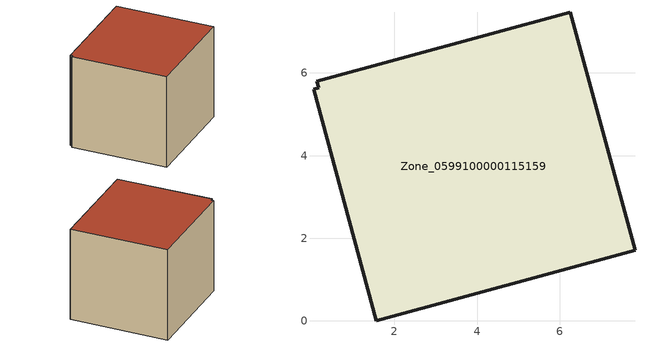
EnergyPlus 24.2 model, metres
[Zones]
Zone_0599100000115159
 floor ground (C_G): 0.12,5.8 6.26,7.47 7.82,1.71 1.56,0 0.04,5.61 0.17,5.64 z0
 wall outside (C_F): 7.82,1.71 6.26,7.47 0.12,5.8 0.17,5.64 0.04,5.61 1.56,0 7.82,1.71 z0:5.73
 roof outside (C_R): 6.26,7.47 0.12,5.8 0.17,5.64 0.04,5.61 1.56,0 7.82,1.71 z5.73
[BUILDING]
Pand.0599100000115159: North Axis=0; Terrain=City; Loads Convergence Tolerance Value=0.04; Temperature Convergence Tolerance Value=0.4; Solar Distribution=FullExterior; Maximum Number of Warmup Days=25; Minimum Number of Warmup Days=1
[Site:Location]
Rotterdam.The.Hague.AP_ZH_NLD Design_Conditions: Latitude=51.96; Longitude=4.45; Time Zone=1; Elevation=-4.5
[SITE:GROUNDTEMPERATURE:BUILDINGSURFACE]
18, 18, 18, 18, 18, 18, 18, 18, 18, 18, 18, 18
[MATERIAL] Thermal Absorptance=0.9; Solar Absorptance=0.7; Visible Absorptance=0.7
Name | Roughness | Thickness | Conductivity | Density | Specific Heat
G.TI.1946-1964 | MediumSmooth | 0.15 | 1 | 540 | 1210
F.TI.1946-1964 | Rough | 0.3 | 0.857143 | 1920 | 840
R.TI.1946-1964 | MediumRough | 0.2 | 0.277778 | 1500 | 1000
[CONSTRUCTION]
C_G: G.TI.1946-1964
C_F: F.TI.1946-1964
C_R: R.TI.1946-1964
[ZONE]
Zone_0599100000115159: Type=1; Multiplier=1; Ceiling Height=Autocalculate; Volume=Autocalculate; Floor Area=autocalculate; Part of Total Floor Area=Yes
[ZONEINFILTRATION:DESIGNFLOWRATE]
Infil_Zone_0599100000115159: Zone or ZoneList or Space or SpaceList=Zone_0599100000115159; Schedule=AlwaysOn; Design Flow Rate Calculation Method=Flow/Area; Flow Rate per Floor Area=0.003; Constant Term Coefficient=1; Temperature Term Coefficient=0; Velocity Term Coefficient=0; Velocity Squared Term Coefficient=0
[HVACTEMPLATE:ZONE:IDEALLOADSAIRSYSTEM]
Zone_0599100000115159: Maximum Heating Supply Air Temperature=50; Minimum Cooling Supply Air Temperature=13; Maximum Heating Supply Air Humidity Ratio=0.0156; Minimum Cooling Supply Air Humidity Ratio=0.0077; Heating Limit=NoLimit; Cooling Limit=NoLimit; Dehumidification Control Type=ConstantSensibleHeatRatio; Cooling Sensible Heat Ratio=0.7; Dehumidification Setpoint=60; Humidification Control Type=None; Humidification Setpoint=30; Outdoor Air Method=None; Outdoor Air Flow Rate per Person=0.00944; Outdoor Air Flow Rate per Zone Floor Area=0; Outdoor Air Flow Rate per Zone=0; Demand Controlled Ventilation Type=None; Outdoor Air Economizer Type=NoEconomizer; Heat Recovery Type=None; Sensible Heat Recovery Effectiveness=0.7; Latent Heat Recovery Effectiveness=0.65
[ZONECONTROL:THERMOSTAT]
ThermostatControl_Zone_0599100000115159: Zone or ZoneList=Zone_0599100000115159; Control Type Schedule=DualSetpointControlType; Control 1=Thermostat_Zone_0599100000115159; Temperature Difference Between Cutout And Setpoint=0
[THERMOSTATSETPOINT:DUALSETPOINT]
Thermostat_Zone_0599100000115159: Heating Setpoint Temperature Schedule=HeatingSetpoint_Zone_0599100000115159; Cooling Setpoint Temperature Schedule=CoolingSetpoint_Zone_0599100000115159
[SCHEDULE:COMPACT]
HeatingSetpoint_Zone_0599100000115159: Through: 12/31, For: AllDays, Until: 24:00, 21
CoolingSetpoint_Zone_0599100000115159: Through: 12/31, For: AllDays, Until: 24:00, 24
DualSetpointControlType: Through: 12/31, For: AllDays, Until: 24:00, 4
AlwaysOn: Through: 12/31, For: AllDays, Until: 24:00, 1
